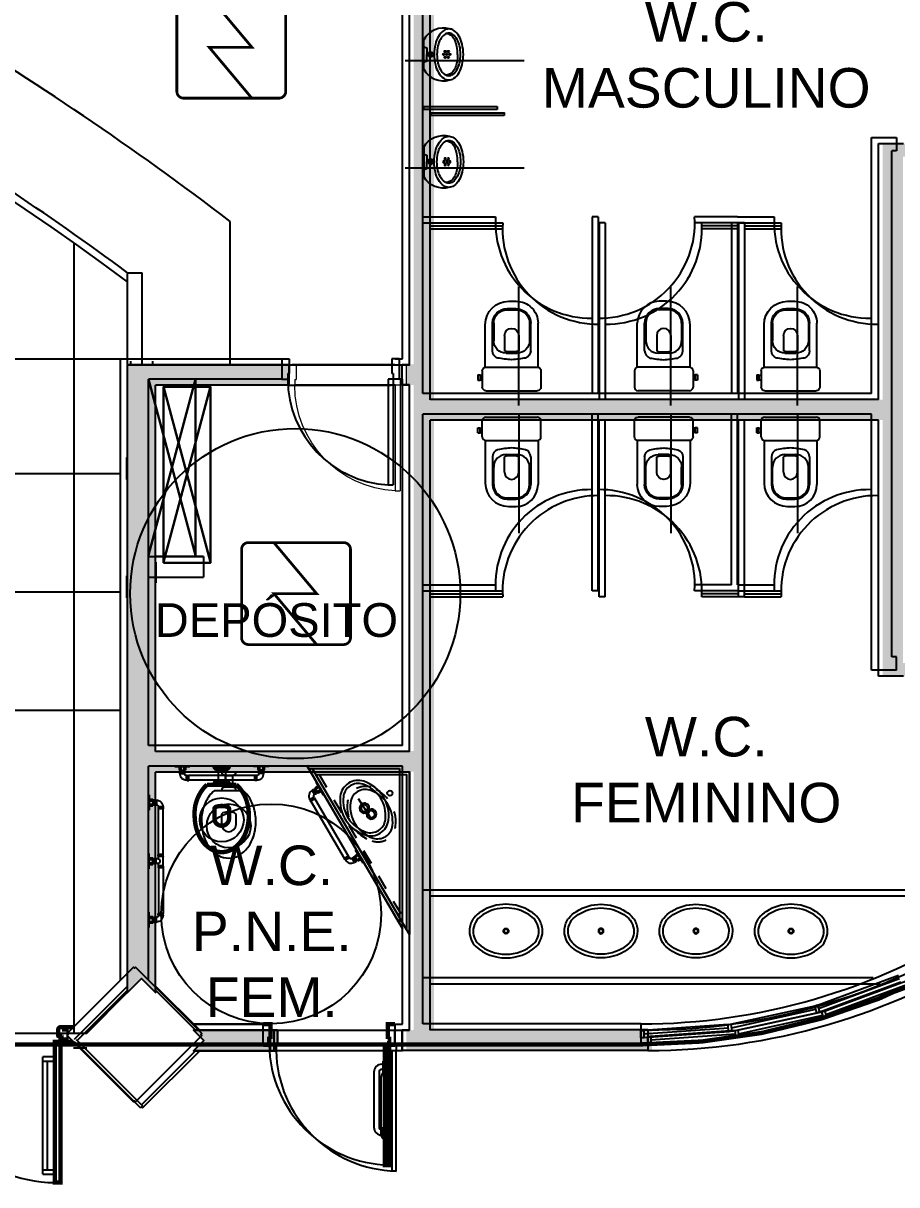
# Model space of a CAD drawing. Header units: metres. Extents: x -331 to 2982, y 362 to 2539.
# Drawn here: x 858.23 to 864.19, y 979.41 to 987.33 of the extents above; entities that cross this region are included whole.
import ezdxf

# ---------------------------------------------------------------- set-up
doc = ezdxf.new("R2010")
doc.units = ezdxf.units.M
doc.linetypes.add('DASHED', pattern=[0.75, 0.5, -0.25])
doc.layers.get('0').update_dxf_attribs({"color": 251})
for name, color, linetype in [('AR-COND', 4, 'Continuous'), ('DET. FUMAÇA', 1, 'Continuous'), ('Div', 251, 'Continuous'), ('Est', 251, 'Continuous'), ('Mob', 251, 'Continuous'), ('Pis', 251, 'Continuous'), ('Renato', 7, 'Continuous')]:
    doc.layers.add(name, color=color, linetype=linetype)
doc.layers.add('BASE', color=8, linetype='Continuous', lineweight=5)
doc.styles.add('ARIAL', font='arial.ttf')

# ---------------------------------------------------------------- blocks, each defined once
blk = doc.blocks.new('VOG13')
at = {"layer": 'Mob'}
for p, q in [((-20, -15), (-20, -4)), ((-17.5, -1.5), (17.5, -1.5)), ((20, -15), (20, -4)), ((-23, -8.75), (-21.5, -8.75)), ((-23, -12.25), (-23, -8.75)), ((-23, -12.25), (-21.5, -12.25)), ((-21.5, -12.25), (-21.5, -8.75)), ((-21.5, -9), (-20, -9)), ((-21.5, -12), (-20, -12)), ((-18, -17.45), (-18, -46.5)), ((-17.5, -17.5), (17.5, -17.5)), ((18, -17.45), (18, -47.5)), ((-13, -28.63), (-13, -35.9)), ((-4.8, -39.2), (-4.8, -28.61)), ((-3.75, -27.1), (3.75, -27.1)), ((4.8, -39.2), (4.8, -28.61)), ((13, -28.63), (13, -35.9)), ((-13, -35.9), (-13, -47.5)), ((-12.25, -47.6), (-12.25, -35.6)), ((12.25, -47.6), (12.25, -35.6)), ((13, -35.9), (13, -47.5)), ((-3.25, -56.6), (3.25, -56.6)), ((-3, -57.5), (3, -57.5)), ((-2, -62.5), (3, -62.5))]:
    blk.add_line(p, q, dxfattribs=at)
for centre, radius, start, end in [((-17.5, -4), 2.5, 90, 180), ((17.5, -4), 2.5, 0, 90), ((-17.5, -15), 2.5, 180, 270), ((17.5, -15), 2.5, 270, 0), ((5.57, -107.06), 84.64, 93.7724, 100.27879), ((-5.57, -107.06), 84.64, 79.72121, 86.2276), ((-7.81, -28.67), 5.19, 109.37837, 179.5279), ((-3.75, -35.6), 8.5, 90, 180), ((-0.88, -40.32), 12.35, 85.90745, 108.49787), ((0.88, -40.32), 12.35, 71.50213, 94.09255), ((3.75, -35.6), 8.5, 0, 90), ((7.81, -28.67), 5.19, 0.4721, 70.62163), ((0, -39.2), 4.8, 180, 0), ((-2, -46.5), 16, 180, 270), ((-3, -47.5), 10, 180, 270), ((3, -47.5), 10, 270, 0), ((3, -47.5), 15, 270, 0), ((-3.25, -47.6), 9, 180, 270), ((3.25, -47.6), 9, 270, 0)]:
    blk.add_arc(centre, radius, start, end, dxfattribs=at)
blk = doc.blocks.new('MIC01')
at = {"layer": 'Mob'}
for p, q in [((-10.02, 0), (10.02, 0)), ((-5.3, 0), (-4.46, -2.23)), ((5.3, 0), (4.46, -2.23)), ((-4.46, -2.23), (0, -2.23)), ((4.46, -2.23), (0, -2.23))]:
    blk.add_line(p, q, dxfattribs=at)
for points in [[(0, -7.14, 0.058109), (-7, -7.96, 0.07175), (-12.32, -10.05, 0.106494), (-16.29, -13.62, 0.158235), (-17.42, -17.09, 0.158235)], [(17.42, -17.09, 0.158235), (16.29, -13.62, 0.106494), (12.32, -10.05, 0.07175), (7, -7.96, 0.058109), (0, -7.14, 0.058109)], [(0, -23.1, -0.04416), (-5.38, -22.61, -0.058504), (-9.44, -21.37, -0.100522), (-12.62, -19.12, -0.041446), (-13.74, -17.18, -0.101301), (-14.11, -15.34, -0.003595), (-14.1, -15.13)], [(0, -23.1, 0.04416), (5.38, -22.61, 0.058504), (9.44, -21.37, 0.100522), (12.62, -19.12, 0.041446), (13.74, -17.18, 0.101301), (14.11, -15.34, 0.003595), (14.1, -15.13)], [(-17.42, -17.09, 0.158235), (-16.29, -20.55, 0.106494), (-12.32, -24.12, 0.07175), (-7, -26.21, 0.058109), (0, -27.03, 0.058109), (7, -26.21, 0.07175), (12.32, -24.12, 0.106494), (16.29, -20.55, 0.158235), (17.42, -17.09, 0.158235)]]:
    blk.add_lwpolyline(points, format="xyb", dxfattribs=at)
blk.add_lwpolyline([(0, -9.04, 0.056411), (-5.85, -9.7, 0.070161), (-10.28, -11.4, 0.106104), (-13.61, -14.3, 0.161988), (-14.53, -17.09, 0.161988), (-13.61, -19.87, 0.106104), (-10.28, -22.77, 0.070161), (-5.85, -24.47, 0.056411), (0, -25.13, 0.056411), (5.85, -24.47, 0.070161), (10.28, -22.77, 0.106104), (13.61, -19.87, 0.161988), (14.53, -17.09, 0.161988), (13.61, -14.3, 0.106104), (10.28, -11.4, 0.070161), (5.85, -9.7, 0.056411)], format="xyb", close=True, dxfattribs=at)
for centre, radius in [((0, -4.71), 1.76), ((0, -4.71), 0.844), ((-2.01, -14.63), 0.51), ((0, -13.57), 0.51), ((0, -15.69), 0.51), ((2.01, -14.63), 0.51), ((-2.01, -16.74), 0.51), ((0, -17.8), 0.51), ((2.01, -16.74), 0.51)]:
    blk.add_circle(centre, radius, dxfattribs=at)
for centre, start, end in [((-2.62, -13.48), 118.79794, 195.90693), ((2.62, -13.48), 344.09307, 61.20206)]:
    blk.add_arc(centre, 15.38, start, end, dxfattribs=at)
blk = doc.blocks.new('Cuba01_pl')
at = {"layer": 'Mob'}
for radius in [0.018, 0.013]:
    blk.add_circle((0, 0), radius, dxfattribs=at)
for centre, radius, start, end in [((-0.0022, -0.1243), 0.3068, 89.5504, 122.73751), ((0.0022, -0.1243), 0.3068, 57.26249, 90.4496), ((-0.0906, -0.0037), 0.1589, 144.52318, 173.17666), ((-0.0706, -0.0303), 0.1909, 120.72503, 141.48411), ((-0.0706, -0.0303), 0.1659, 120.57547, 141.25329), ((-0.0022, -0.1243), 0.2818, 89.5504, 122.82801), ((0.0022, -0.1243), 0.2818, 57.17199, 90.4496), ((0.0706, -0.0303), 0.1659, 38.74671, 59.42453), ((0.0706, -0.0303), 0.1909, 38.51589, 59.27497), ((0.0906, -0.0037), 0.1589, 6.82334, 35.47682), ((-0.0974, 0.0005), 0.1517, 174.45244, 224.38195), ((-0.0974, 0.0005), 0.1267, 174.57802, 224.00207), ((-0.0906, -0.0037), 0.1339, 144.80474, 173.05731), ((0.0974, 0.0005), 0.1267, 315.99793, 5.42198), ((0.0906, -0.0037), 0.1339, 6.94269, 35.19526), ((0.0974, 0.0005), 0.1517, 315.61805, 5.54756), ((-0.0024, 0.1229), 0.3059, 228.32438, 270.48382), ((-0.0024, 0.1229), 0.2809, 228.50405, 270.48382), ((0.0024, 0.1229), 0.3059, 269.51618, 311.67562), ((0.0024, 0.1229), 0.2809, 269.51618, 311.49595)]:
    blk.add_arc(centre, radius, start, end, dxfattribs=at)
blk = doc.blocks.new('W_BARRA_VASO_3ART2')
at = {"layer": 'Mob', "color": 0}
for p, q in [((0, 0), (0, -0.006)), ((0.103, 0), (0.103, -0.006)), ((0.4, 0), (0.4, -0.006)), ((0.503, 0), (0.503, -0.006)), ((0.8, 0), (0.8, -0.006)), ((0.903, 0), (0.903, -0.006)), ((0, -0.006), (0.103, -0.006)), ((0.0296, -0.006), (0.0296, -0.03)), ((0.0296, -0.03), (0.0734, -0.03)), ((0.0349, -0.052), (0.0349, -0.04)), ((0.0349, -0.04), (0.068, -0.04)), ((0.068, -0.052), (0.0349, -0.052)), ((0.0349, -0.052), (0.0356, -0.0546)), ((0.0356, -0.03), (0.0356, -0.04)), ((0.0356, -0.0546), (0.0674, -0.0546)), ((0.0406, -0.006), (0.0406, -0.03)), ((0.0624, -0.006), (0.0624, -0.03)), ((0.0673, -0.03), (0.0673, -0.04)), ((0.068, -0.052), (0.0674, -0.0546)), ((0.068, -0.052), (0.068, -0.04)), ((0.0734, -0.006), (0.0734, -0.03)), ((0.0835, -0.0675), (0.0809, -0.0681)), ((0.0809, -0.0999), (0.0809, -0.0681)), ((0.0835, -0.0675), (0.0835, -0.1006)), ((0.0835, -0.0675), (0.0955, -0.0675)), ((0.0955, -0.1006), (0.0955, -0.0675)), ((0.405, -0.0681), (0.0955, -0.0681)), ((0.503, -0.006), (0.4, -0.006)), ((0.405, -0.1006), (0.405, -0.0674)), ((0.417, -0.0674), (0.405, -0.0674)), ((0.417, -0.0674), (0.417, -0.1006)), ((0.417, -0.0674), (0.4195, -0.0681)), ((0.4195, -0.0999), (0.4195, -0.0681)), ((0.4356, -0.0681), (0.4195, -0.0681)), ((0.4296, -0.006), (0.4296, -0.03)), ((0.4734, -0.03), (0.4296, -0.03)), ((0.4349, -0.051), (0.4349, -0.039)), ((0.4681, -0.039), (0.4349, -0.039)), ((0.4349, -0.051), (0.4356, -0.0535)), ((0.4349, -0.051), (0.4681, -0.051)), ((0.4356, -0.03), (0.4356, -0.039)), ((0.4674, -0.0535), (0.4356, -0.0535)), ((0.4356, -0.0681), (0.4356, -0.0535)), ((0.4406, -0.006), (0.4406, -0.03)), ((0.4624, -0.006), (0.4624, -0.03)), ((0.4674, -0.03), (0.4674, -0.039)), ((0.4681, -0.051), (0.4674, -0.0535)), ((0.4674, -0.0681), (0.4674, -0.0535)), ((0.4835, -0.0681), (0.4674, -0.0681)), ((0.4681, -0.051), (0.4681, -0.039)), ((0.4734, -0.006), (0.4734, -0.03)), ((0.486, -0.0674), (0.4835, -0.0681)), ((0.4835, -0.0999), (0.4835, -0.0681)), ((0.486, -0.0674), (0.486, -0.1006)), ((0.486, -0.0674), (0.498, -0.0674)), ((0.498, -0.1006), (0.498, -0.0674)), ((0.498, -0.0681), (0.8075, -0.0681)), ((0.903, -0.006), (0.8, -0.006)), ((0.8075, -0.1006), (0.8075, -0.0675)), ((0.8195, -0.0675), (0.8075, -0.0675)), ((0.8195, -0.0675), (0.8195, -0.1006)), ((0.8195, -0.0675), (0.8221, -0.0681)), ((0.8221, -0.0999), (0.8221, -0.0681)), ((0.8296, -0.006), (0.8296, -0.03)), ((0.8734, -0.03), (0.8296, -0.03)), ((0.8681, -0.04), (0.835, -0.04)), ((0.835, -0.052), (0.835, -0.04)), ((0.835, -0.052), (0.8681, -0.052)), ((0.835, -0.052), (0.8356, -0.0546)), ((0.8356, -0.03), (0.8356, -0.04)), ((0.8674, -0.0546), (0.8356, -0.0546)), ((0.8406, -0.006), (0.8406, -0.03)), ((0.8624, -0.006), (0.8624, -0.03)), ((0.8674, -0.03), (0.8674, -0.04)), ((0.8681, -0.052), (0.8674, -0.0546)), ((0.8681, -0.052), (0.8681, -0.04)), ((0.8734, -0.006), (0.8734, -0.03)), ((0.0835, -0.1006), (0.0809, -0.0999)), ((0.0835, -0.1006), (0.0955, -0.1006)), ((0.405, -0.0999), (0.0955, -0.0999)), ((0.417, -0.1006), (0.405, -0.1006)), ((0.4171, -0.1005), (0.4195, -0.0999)), ((0.4835, -0.0999), (0.4195, -0.0999)), ((0.486, -0.1006), (0.4835, -0.0999)), ((0.486, -0.1006), (0.498, -0.1006)), ((0.498, -0.0999), (0.8075, -0.0999)), ((0.8195, -0.1006), (0.8075, -0.1006)), ((0.8195, -0.1006), (0.8221, -0.0999))]:
    blk.add_line(p, q, dxfattribs=at)
for centre, radius, start, end in [((0.0809, -0.0546), 0.0453, 179.99797, 270.00203), ((0.0809, -0.0546), 0.0136, 179.52632, 270), ((0.4515, -0.0615), 0.0172, 202.61986, 337.38014), ((0.8221, -0.0546), 0.0136, 270, 0.47368), ((0.8221, -0.0546), 0.0453, 269.99797, 0.00203)]:
    blk.add_arc(centre, radius, start, end, dxfattribs=at)
blk = doc.blocks.new('DEF')
at = {"layer": 'Mob', "color": 0}
for p, q in [((0, 0.6406), (0.006, 0.6406)), ((0.006, 0.6406), (0.006, 0.5376)), ((0.006, 0.611), (0.03, 0.611)), ((0.006, 0.6001), (0.03, 0.6001)), ((0.006, 0.5782), (0.03, 0.5782)), ((0.006, 0.5672), (0.03, 0.5672)), ((0.03, 0.611), (0.03, 0.5672)), ((0.03, 0.605), (0.04, 0.605)), ((0.03, 0.5732), (0.04, 0.5732)), ((0.04, 0.6057), (0.04, 0.5726)), ((0.052, 0.6057), (0.04, 0.6057)), ((0.052, 0.5726), (0.04, 0.5726)), ((0.052, 0.5726), (0.052, 0.6057)), ((0.052, 0.6057), (0.0546, 0.605)), ((0.052, 0.5726), (0.0546, 0.5733)), ((0.0546, 0.605), (0.0546, 0.5733)), ((0.0675, 0.5571), (0.0681, 0.5597)), ((0.0675, 0.5571), (0.1006, 0.5571)), ((0.0675, 0.5571), (0.0675, 0.5451)), ((0.0999, 0.5597), (0.0681, 0.5597)), ((0.1006, 0.5571), (0.0999, 0.5597)), ((0.1006, 0.5571), (0.1006, 0.5451)), ((0, 0.5376), (0.006, 0.5376)), ((0.1006, 0.5451), (0.0675, 0.5451)), ((0.0681, 0.0955), (0.0681, 0.5451)), ((0.0999, 0.0955), (0.0999, 0.5451)), ((0, 0.103), (0.006, 0.103)), ((0.006, 0), (0.006, 0.103)), ((0.1006, 0.0955), (0.0675, 0.0955)), ((0.0675, 0.0835), (0.0675, 0.0955)), ((0.0675, 0.0835), (0.1006, 0.0835)), ((0.0675, 0.0835), (0.0681, 0.0809)), ((0.0999, 0.0809), (0.0681, 0.0809)), ((0.1006, 0.0835), (0.0999, 0.0809)), ((0.1006, 0.0835), (0.1006, 0.0955)), ((0, 0), (0.006, 0)), ((0.006, 0.0734), (0.03, 0.0734)), ((0.006, 0.0624), (0.03, 0.0624)), ((0.006, 0.0406), (0.03, 0.0406)), ((0.006, 0.0296), (0.03, 0.0296)), ((0.03, 0.0296), (0.03, 0.0734)), ((0.03, 0.0673), (0.04, 0.0673)), ((0.03, 0.0356), (0.04, 0.0356)), ((0.052, 0.068), (0.04, 0.068)), ((0.04, 0.0349), (0.04, 0.068)), ((0.052, 0.0349), (0.04, 0.0349)), ((0.052, 0.068), (0.052, 0.0349)), ((0.052, 0.068), (0.0546, 0.0674)), ((0.052, 0.0349), (0.0546, 0.0356)), ((0.0546, 0.0356), (0.0546, 0.0674))]:
    blk.add_line(p, q, dxfattribs=at)
for centre, radius, start, end in [((0.0546, 0.5597), 0.0136, 0, 90.47368), ((0.0546, 0.5597), 0.0453, 359.99797, 90.00203), ((0.0546, 0.0809), 0.0136, 269.52632, 0), ((0.0546, 0.0809), 0.0453, 269.99797, 0.00203)]:
    blk.add_arc(centre, radius, start, end, dxfattribs=at)
blk = doc.blocks.new('XR_BL2_AND_MON-REV15$0$P_M')
at = {"layer": 'Est'}
blk.add_lwpolyline([(0.4596, -0.4313), (0.4525, -0.4243), (0.4596, -0.4172), (0.0071, 0.0354), (0, 0.0283), (-0.0071, 0.0354), (-0.4596, -0.4172), (-0.4525, -0.4243), (-0.4596, -0.4313), (-0.0071, -0.8839), (0, -0.8768), (0.0071, -0.8839)], close=True, dxfattribs=at)
blk = doc.blocks.new('XR_BL2_AND_MON-REV15$0$P8014PL')
at = {"layer": 'BASE'}
for p, q in [((-0.075, 0.14), (-0.075, 0.8591)), ((-0.075, 0.8591), (-0.04, 0.8591)), ((-0.04, 0.14), (-0.04, 0.8591)), ((-0.8, 0), (-0.8, 0.14)), ((-0.8, 0.14), (-0.76, 0.14)), ((-0.76, 0.1), (-0.76, 0.14)), ((-0.76, 0.1), (-0.75, 0.1)), ((-0.75, 0), (-0.75, 0.1)), ((-0.04, 0.14), (-0.075, 0.14)), ((-0.05, 0), (-0.05, 0.1)), ((-0.04, 0.1), (-0.05, 0.1)), ((-0.04, 0.1), (-0.04, 0.14)), ((0, 0.14), (-0.04, 0.14)), ((0, 0), (0, 0.14)), ((-0.8, 0), (-0.75, 0)), ((0, 0), (-0.05, 0))]:
    blk.add_line(p, q, dxfattribs=at)
blk.add_arc((-0.04, 0.14), 0.72, 92.78631, 180, dxfattribs=at)
blk = doc.blocks.new('BAC-PL2')
at = {"layer": 'Mob'}
for p, q in [((0, 0), (0.005, 0)), ((0.025, 0.025), (0.105, 0.025)), ((0.025, -0.025), (0.105, -0.025))]:
    blk.add_line(p, q, dxfattribs=at)
for points in [[(0.13, 0.0998), (0.13, -0.0998, 0.056984), (0.1632, -0.1308, 0.085116), (0.2494, -0.1743, 0.090221), (0.34, -0.185, 0.074494), (0.4387, -0.1702, 0.085116), (0.5168, -0.1308, 0.106255), (0.5723, -0.0677, 0.128271), (0.59, 0, 0.128271), (0.5723, 0.0677, 0.106255), (0.5168, 0.1308, 0.085116), (0.4387, 0.1702, 0.074494), (0.34, 0.185, 0.074494), (0.2413, 0.1702, 0.085116), (0.1632, 0.1308, 0.056984)], [(0.2955, 0.05, 0.326276), (0.2812, 0.0396, 0.155871), (0.2812, -0.0396, 0.326276), (0.2955, -0.05), (0.36, -0.05, 1), (0.36, 0.05)]]:
    blk.add_lwpolyline(points, format="xyb", close=True, dxfattribs=at)
for points in [[(0, -0.05, 0.414214), (0.025, -0.025), (0.025, 0.025, 0.414483), (0, 0.05)], [(0.13, 0.05, 0.414483), (0.105, 0.025), (0.105, -0.025, 0.414214), (0.13, -0.05)]]:
    blk.add_lwpolyline(points, format="xyb", dxfattribs=at)
blk.add_circle((0.37, 0), 0.15, dxfattribs=at)
blk = doc.blocks.new('Detector de fumaça')
at = {"layer": 'DET. FUMAÇA', "linetype": 'Continuous', "lineweight": 15, "const_width": 0.0187}
blk.add_lwpolyline([(774.5995, 539.8158), (775.2491, 539.8158, -0.414214), (775.2958, 539.769), (775.2958, 539.1669, -0.414214), (775.2491, 539.1202), (774.5995, 539.1202, -0.414214), (774.5527, 539.1669), (774.5527, 539.769, -0.414214)], format="xyb", close=True, dxfattribs=at)
blk.add_lwpolyline([(774.773, 539.8158), (775.0645, 539.468), (774.773, 539.468), (775.0645, 539.1202)], dxfattribs=at)

msp = doc.modelspace()

# ---------------------------------------------------------------- hatches: boundary and pattern name
at = {"layer": 'Renato'}
for points in [[(864.096, 984.7637), (864.096, 986.5106), (864.266, 986.5106), (864.266, 986.4206), (864.236, 986.4206), (864.236, 982.9668), (864.266, 982.9668), (864.266, 982.8768), (864.096, 982.8768), (864.096, 984.6237), (861.0364, 984.6237), (861.0364, 980.4637), (862.524, 980.4637), (862.524, 980.3237), (860.8464, 980.3237), (860.8464, 980.4637), (860.8964, 980.4637), (860.8964, 982.2254), (859.136, 982.2254), (859.136, 980.723), (859.041, 980.818), (858.946, 980.723), (858.946, 985.0037), (860.0464, 985.0037), (860.0464, 984.8637), (859.136, 984.8637), (859.136, 982.3654), (860.8964, 982.3654), (860.8964, 984.8637), (860.8464, 984.8637), (860.8464, 985.0037), (860.8964, 985.0037), (860.8964, 988.9237), (859.3953, 988.9237), (859.4653, 988.9937), (859.3953, 989.0637), (862.524, 989.0637), (862.524, 988.9237), (861.0364, 988.9237), (861.0364, 984.7637)], [(859.3953, 980.4612), (859.4653, 980.3912), (859.3953, 980.3212), (859.9191, 980.3212), (859.9191, 980.4612)], [(859.9464, 980.4612), (859.9464, 980.3212), (859.3953, 980.3212), (859.4653, 980.3912), (859.3953, 980.4612)]]:
    msp.add_hatch(color=256, dxfattribs=at).paths.add_polyline_path(points)

# ---------------------------------------------------------------- linework, layer by layer
at = {"lineweight": 0}
msp.add_lwpolyline([(830.51, 980.3648), (862.4472, 980.3648, 1.000162), (862.4486, 989.1047), (862.118, 989.1022), (862.118, 991.1173), (862.193, 991.1173), (862.193, 991.3073), (830.793, 991.3073), (830.793, 991.1173), (830.868, 991.1173), (830.868, 989.1048, 1.0398), (830.5074, 980.3647, 0.005135)], format="xyb", close=True, dxfattribs=at)
at = {"layer": 'AR-COND', "color": 150}
msp.add_circle((860.0895, 983.4404), 1.1257, dxfattribs=at)
at = {"layer": 'Div', "lineweight": 0}
for p, q in [((860.966, 986.0097), (861.4565, 986.0097)), ((862.1156, 986.0097), (862.1156, 984.8097)), ((862.1556, 986.0097), (862.1156, 986.0097)), ((862.1556, 986.0097), (862.1556, 984.8097)), ((863.0656, 986.0097), (862.8144, 986.0097)), ((863.1056, 986.0097), (863.0656, 986.0097)), ((863.1056, 986.0097), (863.3569, 986.0097)), ((860.966, 985.9697), (861.4553, 985.9697)), ((863.0656, 985.9697), (862.8156, 985.9697)), ((863.0656, 985.9697), (863.0656, 984.8097)), ((863.1056, 985.9697), (863.1056, 984.8097)), ((863.1056, 985.9697), (863.3556, 985.9697)), ((862.1156, 983.4597), (862.1156, 984.6597)), ((862.1556, 983.4597), (862.1556, 984.6597)), ((863.0656, 983.4997), (863.0656, 984.6597)), ((863.1056, 983.4997), (863.1056, 984.6597)), ((860.966, 983.4997), (861.4553, 983.4997)), ((863.0656, 983.4997), (862.8156, 983.4997)), ((863.1056, 983.4997), (863.3556, 983.4997)), ((860.966, 983.4597), (861.4565, 983.4597)), ((862.1556, 983.4597), (862.1156, 983.4597)), ((863.0656, 983.4597), (862.8144, 983.4597)), ((863.1056, 983.4597), (863.0656, 983.4597)), ((863.1056, 983.4597), (863.3569, 983.4597))]:
    msp.add_line(p, q, dxfattribs=at)
at = {"layer": 'Pis'}
for p, q in [((860.821, 985.0448), (860.821, 988.9647)), ((860.821, 985.0423), (860.821, 988.9623)), ((860.821, 985.0423), (860.821, 988.9622)), ((860.821, 985.0423), (860.821, 988.9622)), ((860.961, 984.8047), (860.961, 988.9647)), ((860.966, 986.7422), (860.966, 986.7622)), ((860.966, 986.7622), (861.466, 986.7622)), ((861.466, 986.7422), (860.966, 986.7422)), ((861.466, 986.7622), (861.466, 986.7422)), ((864.0206, 986.5516), (864.1906, 986.5516)), ((864.0206, 984.8047), (864.0206, 986.5516)), ((864.1906, 986.5516), (864.1906, 986.4616)), ((864.1606, 983.0079), (864.1606, 986.4616)), ((864.1906, 986.4616), (864.1606, 986.4616)), ((860.966, 986.0097), (861.4565, 986.0097)), ((862.1156, 986.0097), (862.1156, 984.8097)), ((862.1556, 986.0097), (862.1156, 986.0097)), ((862.1556, 986.0097), (862.1556, 984.8097)), ((863.0656, 986.0097), (862.8144, 986.0097)), ((863.1056, 986.0097), (863.0656, 986.0097)), ((863.1056, 986.0097), (863.3569, 986.0097)), ((860.966, 985.9697), (861.4553, 985.9697)), ((863.0656, 985.9697), (862.8156, 985.9697)), ((863.0656, 985.9697), (863.0656, 984.8097)), ((863.1056, 985.9697), (863.1056, 984.8097)), ((863.1056, 985.9697), (863.3556, 985.9697)), ((860.821, 985.0694), (860.821, 985.2194)), ((860.821, 985.0669), (860.821, 985.2169)), ((857.9709, 985.0423), (858.898, 985.0423)), ((858.898, 985.0423), (859.968, 985.0423)), ((858.898, 980.8039), (858.898, 985.0423)), ((858.898, 985.0423), (859.9983, 985.0423)), ((858.898, 980.8039), (858.898, 985.0423)), ((858.898, 980.8039), (858.898, 985.0423)), ((859.9983, 985.0423), (859.9983, 984.9023)), ((859.9983, 985.0423), (859.9983, 984.9023)), ((859.9983, 985.0423), (860.0483, 985.0423)), ((860.0483, 985.0423), (860.0483, 984.9423)), ((860.7483, 985.0423), (860.7483, 984.9423)), ((860.7983, 985.0423), (860.7483, 985.0423)), ((860.771, 985.0423), (860.821, 985.0423)), ((860.771, 985.0423), (860.821, 985.0423)), ((860.7983, 985.0423), (860.7983, 984.9023)), ((859.968, 984.9023), (859.088, 984.9023)), ((859.088, 982.404), (859.088, 984.9023)), ((859.088, 983.7023), (859.408, 984.9023)), ((859.088, 984.9023), (859.4106, 983.6923)), ((859.9983, 984.9023), (859.088, 984.9023)), ((859.088, 982.404), (859.088, 984.9023)), ((859.4106, 983.6923), (859.088, 984.9023)), ((859.408, 984.9023), (859.088, 983.7023)), ((859.408, 984.8998), (859.408, 983.6923)), ((859.408, 983.6923), (859.408, 984.8998)), ((859.9983, 984.9023), (860.0383, 984.9023)), ((860.0383, 984.9423), (860.0383, 984.9023)), ((860.0383, 984.9423), (860.0483, 984.9423)), ((860.7233, 984.9023), (860.7233, 984.1831)), ((860.7583, 984.9023), (860.7233, 984.9023)), ((860.7583, 984.9423), (860.7483, 984.9423)), ((860.7583, 984.9423), (860.7583, 984.9023)), ((860.7583, 984.9023), (860.7583, 984.1831)), ((860.7983, 984.9023), (860.7583, 984.9023)), ((860.821, 984.9023), (860.771, 984.9023)), ((860.821, 984.9023), (860.771, 984.9023)), ((860.821, 982.404), (860.821, 984.9023)), ((860.821, 982.404), (860.821, 984.9023)), ((860.821, 982.4065), (860.821, 984.9023)), ((864.0206, 984.8047), (860.961, 984.8047)), ((864.0206, 984.6647), (860.961, 984.6647)), ((860.961, 980.5048), (860.961, 984.6647)), ((862.1156, 983.4597), (862.1156, 984.6597)), ((862.1556, 983.4597), (862.1556, 984.6597)), ((863.0656, 983.4997), (863.0656, 984.6597)), ((863.1056, 983.4997), (863.1056, 984.6597)), ((864.0206, 982.9179), (864.0206, 984.6647)), ((857.3467, 984.2595), (858.893, 984.2595)), ((857.3467, 984.2595), (858.893, 984.2595)), ((860.7233, 984.1831), (860.7583, 984.1831)), ((859.088, 983.6923), (859.463, 983.6923)), ((859.463, 983.6923), (859.143, 983.6923)), ((859.143, 983.6923), (859.463, 983.6923)), ((859.463, 983.6923), (859.463, 983.5523)), ((859.088, 983.5523), (859.463, 983.5523)), ((860.966, 983.4997), (861.4553, 983.4997)), ((863.0656, 983.4997), (862.8156, 983.4997)), ((863.1056, 983.4997), (863.3556, 983.4997)), ((856.7567, 983.4521), (858.893, 983.4521)), ((856.7567, 983.4521), (858.893, 983.4521)), ((860.966, 983.4597), (861.4565, 983.4597)), ((862.1556, 983.4597), (862.1156, 983.4597)), ((863.0656, 983.4597), (862.8144, 983.4597)), ((863.1056, 983.4597), (863.0656, 983.4597)), ((863.1056, 983.4597), (863.3569, 983.4597)), ((864.1906, 983.0079), (864.1606, 983.0079)), ((864.1906, 982.9179), (864.1906, 983.0079)), ((864.1906, 982.9179), (864.0206, 982.9179)), ((856.1666, 982.6447), (858.898, 982.6447)), ((856.1666, 982.6447), (858.898, 982.6447)), ((860.821, 982.404), (859.088, 982.404)), ((860.821, 982.404), (859.088, 982.404)), ((859.088, 980.8039), (859.088, 982.264)), ((860.821, 982.264), (859.088, 982.264)), ((859.088, 980.8039), (859.088, 982.264)), ((860.821, 982.264), (859.088, 982.264)), ((859.563, 982.2415), (859.563, 982.1615)), ((859.563, 982.2415), (859.563, 982.1615)), ((859.588, 982.2665), (859.588, 982.2615)), ((859.588, 982.2665), (859.588, 982.2615)), ((859.6129, 982.2415), (859.6129, 982.1615)), ((859.6129, 982.2415), (859.6129, 982.1615)), ((860.1695, 982.2665), (860.821, 981.1565)), ((860.821, 981.1565), (860.1695, 982.2665)), ((860.1813, 982.2465), (860.801, 982.2465)), ((860.801, 981.1906), (860.1813, 982.2465)), ((860.2044, 982.2465), (860.801, 981.2301)), ((860.801, 982.2465), (860.801, 981.1906)), ((860.821, 980.5023), (860.821, 982.264)), ((860.821, 980.5023), (860.821, 982.264)), ((860.5188, 982.0432), (860.6037, 981.9105)), ((864.9606, 981.4179), (860.961, 981.4179)), ((864.0325, 980.8179), (860.961, 980.8179)), ((863.6513, 980.6332), (864.204, 980.8378)), ((863.66, 980.6098), (864.2127, 980.8143)), ((863.6687, 980.5863), (864.2214, 980.7909)), ((863.0596, 980.5035), (863.6354, 980.6288)), ((863.634, 980.6284), (863.6532, 980.6338)), ((863.6475, 980.5803), (863.634, 980.6284)), ((863.6532, 980.6338), (863.6667, 980.5857)), ((863.0649, 980.479), (863.6407, 980.6044)), ((863.0702, 980.4546), (863.646, 980.5799)), ((863.6667, 980.5857), (863.6475, 980.5803)), ((858.533, 980.4823), (858.533, 980.3823)), ((858.533, 980.4823), (858.5763, 980.4823)), ((859.871, 980.5023), (859.3896, 980.5023)), ((859.8983, 980.5023), (859.3896, 980.5023)), ((859.3896, 980.5023), (859.871, 980.5023)), ((859.871, 980.3623), (859.871, 980.5023)), ((859.871, 980.3623), (859.871, 980.5023)), ((859.921, 980.5023), (859.921, 980.4023)), ((860.721, 980.5023), (860.721, 980.4023)), ((860.771, 980.3623), (860.771, 980.5023)), ((860.771, 980.5023), (860.821, 980.5023)), ((860.771, 980.3623), (860.771, 980.5023)), ((860.771, 980.5023), (860.821, 980.5023)), ((860.771, 980.3623), (860.771, 980.5023)), ((860.771, 980.3648), (860.771, 980.5023)), ((862.4472, 980.5048), (860.961, 980.5048)), ((862.4472, 980.5048), (862.4472, 980.3623)), ((862.4472, 980.4597), (862.4672, 980.4597)), ((862.4472, 980.4097), (862.4472, 980.4597)), ((862.4472, 980.4597), (862.4672, 980.4597)), ((862.4472, 980.4097), (862.4472, 980.4597)), ((863.0433, 980.5012), (862.4654, 980.4604)), ((863.0451, 980.4763), (862.4672, 980.4354)), ((862.4672, 980.4597), (862.4672, 980.4097)), ((862.4672, 980.4597), (862.4672, 980.4097)), ((863.0416, 980.5011), (863.0615, 980.5038)), ((863.0485, 980.4515), (863.0416, 980.5011)), ((863.0683, 980.4543), (863.0485, 980.4515)), ((863.0615, 980.5038), (863.0683, 980.4543)), ((858.533, 980.3823), (858.5763, 980.3823)), ((862.4672, 980.4097), (862.4472, 980.4097)), ((862.4672, 980.4097), (862.4472, 980.4097)), ((863.0468, 980.4514), (862.4689, 980.4105)), ((859.3896, 980.3623), (859.871, 980.3623)), ((859.3896, 980.3623), (859.8983, 980.3623)), ((859.871, 980.3623), (859.3896, 980.3623)), ((862.4472, 980.3623), (860.771, 980.3623)), ((858.3687, 979.479), (858.3687, 980.279)), ((858.4487, 980.279), (858.3687, 980.279)), ((858.4487, 980.249), (858.3687, 980.249)), ((858.3987, 979.509), (858.3987, 980.249)), ((860.681, 980.2298), (860.696, 980.2298)), ((860.626, 980.1748), (860.626, 979.7998)), ((860.661, 980.1748), (860.661, 979.7998)), ((860.681, 980.1948), (860.696, 980.1948)), ((860.681, 979.7798), (860.696, 979.7798)), ((860.681, 979.7448), (860.696, 979.7448)), ((858.3687, 979.509), (858.4487, 979.509)), ((858.3687, 979.479), (858.4487, 979.479))]:
    msp.add_line(p, q, dxfattribs=at)
at = {"layer": 'Pis', "const_width": 0.03}
for points in [[(830.51, 980.3648), (862.4472, 980.3648, 1.000162), (862.4486, 989.1047), (862.118, 989.1022), (862.118, 991.1173), (862.193, 991.1173), (862.193, 991.3073), (830.793, 991.3073), (830.793, 991.1173), (830.868, 991.1173), (830.868, 989.1048, 1.0398), (830.5074, 980.3647, 0.005135)], [(859.6878, 982.1365), (859.4881, 982.1365, 0.056984), (859.4571, 982.1033, 0.085116), (859.4136, 982.017, 0.090221), (859.403, 981.9265, 0.074494), (859.4177, 981.8278, 0.085116), (859.4571, 981.7497, 0.106255), (859.5202, 981.6942, 0.128271), (859.588, 981.6765, 0.128271), (859.6557, 981.6942, 0.106255), (859.7188, 981.7497, 0.085116), (859.7582, 981.8278, 0.074494), (859.773, 981.9265, 0.074494), (859.7582, 982.0252, 0.085116), (859.7188, 982.1033, 0.056984)], [(859.6878, 982.1365), (859.4881, 982.1365, 0.056984), (859.4571, 982.1033, 0.085116), (859.4136, 982.017, 0.090221), (859.403, 981.9265, 0.074494), (859.4177, 981.8278, 0.085116), (859.4571, 981.7497, 0.106255), (859.5202, 981.6942, 0.128271), (859.588, 981.6765, 0.128271), (859.6557, 981.6942, 0.106255), (859.7188, 981.7497, 0.085116), (859.7582, 981.8278, 0.074494), (859.773, 981.9265, 0.074494), (859.7582, 982.0252, 0.085116), (859.7188, 982.1033, 0.056984)], [(859.638, 981.971, 0.326276), (859.6275, 981.9853, 0.155871), (859.5484, 981.9853, 0.326276), (859.538, 981.971), (859.538, 981.9065, 1), (859.638, 981.9065)], [(859.638, 981.971, 0.326276), (859.6275, 981.9853, 0.155871), (859.5484, 981.9853, 0.326276), (859.538, 981.971), (859.538, 981.9065, 1), (859.638, 981.9065)]]:
    msp.add_lwpolyline(points, format="xyb", close=True, dxfattribs=at)
for points in [[(859.538, 982.2665, 0.414214), (859.563, 982.2415), (859.613, 982.2415, 0.414483), (859.6379, 982.2665)], [(859.538, 982.2665, 0.414214), (859.563, 982.2415), (859.613, 982.2415, 0.414483), (859.6379, 982.2665)], [(859.6379, 982.1365, 0.414483), (859.613, 982.1615), (859.563, 982.1615, 0.414214), (859.538, 982.1365)], [(859.6379, 982.1365, 0.414483), (859.613, 982.1615), (859.563, 982.1615, 0.414214), (859.538, 982.1365)], [(858.533, 980.4823), (858.5287, 980.4823), (858.5287, 980.4673), (858.5127, 980.4673), (858.5127, 980.4773, 0.422579), (858.5079, 980.4823), (858.4894, 980.4822, 0.414214), (858.4729, 980.4657), (858.4729, 980.4252, 0.414214), (858.4749, 980.4232), (858.4824, 980.4232), (858.4809, 980.4255), (858.4869, 980.4255), (858.4854, 980.4232), (858.4929, 980.4233), (858.4929, 980.4116), (858.4942, 980.4116), (858.4942, 980.4111), (858.4912, 980.411), (858.4913, 980.3992), (858.4907, 980.3986), (858.4906, 980.4127), (858.488, 980.4127), (858.4883, 980.3827), (858.4868, 980.3826), (858.4868, 980.3801, 3.099483), (858.4937, 980.3815, -0.294496), (858.4925, 980.3833), (858.4924, 980.396), (858.4924, 980.396), (858.4944, 980.3961), (858.4944, 980.3956), (858.4929, 980.3956), (858.4929, 980.3842, 0.424816), (858.4949, 980.3823), (858.5077, 980.3823, 0.414214), (858.5127, 980.3873), (858.5127, 980.3973), (858.5287, 980.3973), (858.5287, 980.3823), (858.533, 980.3823)]]:
    msp.add_lwpolyline(points, format="xyb", dxfattribs=at)
for points in [[(858.533, 980.4823), (858.5763, 980.4823)], [(859.921, 980.4023), (859.921, 980.5023), (859.871, 980.5023)], [(860.721, 980.4023), (860.721, 980.5023), (860.771, 980.5023)], [(858.533, 980.3823), (858.5763, 980.3823)], [(859.871, 980.3623), (859.911, 980.3623)], [(859.921, 980.4023), (859.911, 980.4023), (859.911, 980.3623)], [(860.721, 980.4023), (860.731, 980.4023), (860.731, 980.3623)], [(860.771, 980.3623), (860.731, 980.3623)]]:
    msp.add_lwpolyline(points, dxfattribs=at)
for points in [[(858.4487, 980.3823), (858.4887, 980.3823), (858.4887, 979.4223), (858.4487, 979.4223)], [(860.731, 980.3623), (860.701, 980.3623), (860.701, 979.5423), (860.731, 979.5423)], [(860.696, 980.2373), (860.701, 980.2373), (860.701, 980.1873), (860.696, 980.1873)], [(860.696, 979.7373), (860.701, 979.7373), (860.701, 979.7873), (860.696, 979.7873)]]:
    msp.add_lwpolyline(points, close=True, dxfattribs=at)
at = {"layer": 'Pis'}
for centre, radius in [((859.588, 981.8965), 0.15), ((859.588, 981.8965), 0.15), ((860.735, 982.0788), 0.0175), ((859.9252, 981.2548), 0.75)]:
    msp.add_circle(centre, radius, dxfattribs=at)
for centre, radius, start, end in [((862.1053, 985.9697), 0.65, 176.47188, 270.88151), ((862.1656, 985.9697), 0.65, 269.11849, 3.52812), ((864.0056, 985.9697), 0.65, 176.47188, 270.88151), ((860.7583, 984.9023), 0.72, 180, 267.21369), ((862.1053, 983.4997), 0.65, 89.11849, 183.52812), ((862.1656, 983.4997), 0.65, 356.47188, 90.88151), ((864.0056, 983.4997), 0.65, 89.11849, 183.52812), ((860.5188, 982.0432), 0.1228, 72.02985, 173.17281), ((860.5188, 982.0432), 0.1017, 72.03003, 173.19797), ((860.4809, 981.9255), 0.2254, 353.0682, 72.095), ((860.4809, 981.9255), 0.2465, 353.0662, 72.09502), ((860.6416, 982.0282), 0.2465, 173.10758, 252.09496), ((860.6416, 982.0282), 0.2253, 173.11332, 252.10062), ((860.5613, 981.9768), 0.0336, 122.6013, 2.60168), ((860.5613, 981.9768), 0.0227, 32.6013, 212.6013), ((860.5613, 981.9768), 0.0227, 212.6013, 32.6013), ((860.5613, 981.9768), 0.0336, 2.60168, 122.6013), ((860.6037, 981.9105), 0.1229, 252.05326, 353.06611), ((860.6037, 981.9105), 0.1017, 252.05091, 353.06405), ((862.4471, 984.7354), 4.2306, 270.00102, 302.50351), ((862.4367, 984.755), 4.3927, 270.1364, 302.47942), ((858.4573, 980.3513), 0.9291, 178.09055, 269.4717), ((860.747, 980.3782), 0.8361, 181.09311, 268.90689), ((860.681, 980.1748), 0.055, 90, 180), ((860.681, 980.1748), 0.02, 90, 180), ((860.681, 979.7998), 0.055, 180, 270), ((860.681, 979.7998), 0.02, 180, 270)]:
    msp.add_arc(centre, radius, start, end, dxfattribs=at)
at = {"layer": 'Renato'}
for p, q in [((860.8691, 985.0037, 195.166), (860.8691, 988.9237, 195.166)), ((860.8691, 985.0012, 195.166), (860.8691, 988.9212, 195.166)), ((860.8691, 985.0012, 195.166), (860.8691, 988.9212, 195.166)), ((861.0091, 984.7637, 195.166), (861.0091, 988.9237, 195.166)), ((861.0091, 984.7612, 195.166), (861.0091, 988.9212, 195.166)), ((861.0091, 984.7612, 195.166), (861.0091, 988.9212, 195.166)), ((864.0687, 986.5105, 195.166), (864.2387, 986.5105, 195.166)), ((864.0687, 984.7637, 195.166), (864.0687, 986.5105, 195.166)), ((860.8691, 986.2675, 195.166), (860.8691, 986.4175, 195.166)), ((860.8691, 986.265, 195.166), (860.8691, 986.415, 195.166)), ((861.0141, 985.9687, -165.1196), (861.5046, 985.9687, -178.0555)), ((861.0141, 985.9487, -165.1196), (861.5037, 985.9487, -178.0311)), ((861.0141, 985.9287, -165.1196), (861.5034, 985.9287, -178.023)), ((862.1637, 985.9687, -73.8466), (862.1637, 984.7687, -73.8466)), ((862.2037, 985.9687, -73.8466), (862.1637, 985.9687, -73.8466)), ((862.2037, 985.9687, -73.8466), (862.2037, 984.7687, -73.8466)), ((863.1137, 985.9687, -73.8466), (862.8625, 985.9687, -80.4725)), ((863.1137, 985.9487, -73.8466), (862.8634, 985.9487, -80.4481)), ((863.1137, 985.9287, -73.8466), (862.8637, 985.9287, -80.44)), ((863.1137, 985.9687, -73.8466), (863.1137, 984.7687, -73.8466)), ((863.1537, 985.9687, -73.8466), (863.1137, 985.9687, -73.8466)), ((863.1537, 985.9687, -73.8466), (863.1537, 984.7687, -73.8466)), ((863.1537, 985.9687, -73.8466), (863.405, 985.9687, -80.4725)), ((863.1537, 985.9487, -73.8466), (863.404, 985.9487, -80.4481)), ((863.1537, 985.9287, -73.8466), (863.4037, 985.9287, -80.44)), ((858.946, 985.6294, 195.166), (859.046, 985.6294, 195.166)), ((860.8691, 985.0283, 195.166), (860.8691, 985.1783, 195.166)), ((860.8691, 985.0258, 195.166), (860.8691, 985.1758, 195.166)), ((858.946, 980.7205, 195.166), (858.946, 985.0012, 195.166)), ((858.946, 980.7205, 195.166), (858.946, 985.0012, 195.166)), ((860.0464, 985.0012, 195.166), (858.946, 985.0012, 195.166)), ((858.966, 985.0258, 195.166), (858.966, 985.0012, 195.166)), ((859.116, 985.0258, 195.166), (859.116, 985.0012, 195.166)), ((860.0464, 985.0012, 195.166), (860.0464, 984.8612, 195.166)), ((860.7691, 985.0012), (860.0691, 985.0012)), ((860.0964, 985.0012, 195.166), (860.7964, 985.0012, 195.166)), ((860.8191, 984.8637, 195.166), (860.8191, 985.0037, 195.166)), ((860.8191, 985.0037, 195.166), (860.8691, 985.0037, 195.166)), ((860.8191, 984.8612, 195.166), (860.8191, 985.0012, 195.166)), ((860.8191, 984.8612, 195.166), (860.8191, 985.0012, 195.166)), ((860.8191, 985.0012, 195.166), (860.8691, 985.0012, 195.166)), ((860.8191, 985.0012, 195.166), (860.8691, 985.0012, 195.166)), ((860.016, 984.8612, 195.166), (859.136, 984.8612, 195.166)), ((859.136, 982.3629, 195.166), (859.136, 984.8612, 195.166)), ((860.0464, 984.8612, 195.166), (859.136, 984.8612, 195.166)), ((859.136, 982.3629, 195.166), (859.136, 984.8612, 195.166)), ((859.191, 983.6537, 153.3784), (859.511, 984.8537, 153.3784)), ((859.191, 984.8537, 153.3784), (859.511, 983.6537, 153.3784)), ((859.511, 983.6537), (859.191, 984.8537)), ((859.511, 984.8537), (859.191, 983.6537)), ((860.0391, 984.8612), (860.7441, 984.8612)), ((860.7714, 984.8612, 195.166), (860.0864, 984.8612, 195.166)), ((860.8691, 984.8637, 195.166), (860.8191, 984.8637, 195.166)), ((860.8691, 984.8612, 195.166), (860.8191, 984.8612, 195.166)), ((860.8691, 984.8612, 195.166), (860.8191, 984.8612, 195.166)), ((860.8691, 982.3654, 195.166), (860.8691, 984.8637, 195.166)), ((860.8691, 982.3629, 195.166), (860.8691, 984.8612, 195.166)), ((860.8691, 982.3629, 195.166), (860.8691, 984.8612, 195.166)), ((864.0687, 984.7637, 195.166), (861.0091, 984.7637, 195.166)), ((864.0687, 984.6237, 195.166), (861.0091, 984.6237, 195.166)), ((861.0091, 980.4637, 195.166), (861.0091, 984.6237, 195.166)), ((861.0091, 980.4612, 195.166), (861.0091, 984.6212, 195.166)), ((861.0091, 980.4612, 195.166), (861.0091, 984.6212, 195.166)), ((862.1637, 983.4187, -73.8466), (862.1637, 984.6187, -73.8466)), ((862.2037, 983.4187, -73.8466), (862.2037, 984.6187, -73.8466)), ((863.1137, 983.4187, -73.8466), (863.1137, 984.6187, -73.8466)), ((863.1537, 983.4187, -73.8466), (863.1537, 984.6187, -73.8466)), ((864.0687, 982.8768, 195.166), (864.0687, 984.6237, 195.166)), ((858.941, 984.2184, 195.166), (858.941, 984.3684, 195.166)), ((859.141, 983.5137, 195.166), (859.141, 983.6537, 195.166)), ((860.8691, 983.5162, 195.166), (860.8691, 983.6562, 195.166)), ((860.8691, 983.5137, 195.166), (860.8691, 983.6537, 195.166)), ((858.941, 983.411, 195.166), (858.941, 983.561, 195.166)), ((861.0141, 983.4587, -165.1196), (861.5034, 983.4587, -178.023)), ((861.0141, 983.4387, -165.1196), (861.5037, 983.4387, -178.0311)), ((861.0141, 983.4187, -165.1196), (861.5046, 983.4187, -178.0555)), ((862.2037, 983.4187, -73.8466), (862.1637, 983.4187, -73.8466)), ((863.1137, 983.4187, -73.8466), (862.8625, 983.4187, -80.4725)), ((863.1137, 983.4387, -73.8466), (862.8634, 983.4387, -80.4481)), ((863.1137, 983.4587, -73.8466), (862.8637, 983.4587, -80.44)), ((863.1537, 983.4187, -73.8466), (863.1137, 983.4187, -73.8466)), ((863.1537, 983.4587, -73.8466), (863.4037, 983.4587, -80.44)), ((863.1537, 983.4387, -73.8466), (863.404, 983.4387, -80.4481)), ((863.1537, 983.4187, -73.8466), (863.405, 983.4187, -80.4725)), ((864.2387, 982.8768, 195.166), (864.0687, 982.8768, 195.166)), ((858.946, 982.6036, 195.166), (858.946, 982.7536, 195.166)), ((860.8691, 982.3629, 195.166), (859.136, 982.3629, 195.166)), ((860.8691, 982.3629, 195.166), (859.136, 982.3629, 195.166)), ((859.136, 980.7205, 195.166), (859.136, 982.2229, 195.166)), ((860.8691, 982.2229, 195.166), (859.136, 982.2229, 195.166)), ((859.136, 980.7205, 195.166), (859.136, 982.2229, 195.166)), ((860.8691, 982.2229, 195.166), (859.136, 982.2229, 195.166)), ((860.8691, 980.4637, 195.166), (860.8691, 982.2254, 195.166)), ((860.8691, 980.4612, 195.166), (860.8691, 982.2229, 195.166)), ((860.8691, 980.4612, 195.166), (860.8691, 982.2229, 195.166)), ((865.0087, 981.3768, 99.919), (861.0091, 981.3768, 99.919)), ((859.041, 980.8155, 195.166), (858.941, 980.7155, 195.166)), ((859.141, 980.7155, 195.166), (859.041, 980.8155, 195.166)), ((864.0806, 980.7768, 99.919), (861.0091, 980.7768, 99.919)), ((864.0806, 980.7768, 99.919), (862.2037, 980.7768, 99.919)), ((863.6994, 980.5921, 195.2193), (864.2521, 980.7967, 195.2193)), ((863.7081, 980.5687, 195.2193), (864.2608, 980.7733, 195.2193)), ((858.946, 980.7346, -19.9735), (858.6026, 980.3912, -19.9735)), ((859.4095, 980.4612, -19.9735), (859.136, 980.7346, -19.9735)), ((859.141, 980.7296), (859.4045, 980.4662)), ((863.7167, 980.5453, 195.2193), (864.2695, 980.7498, 195.2193)), ((863.1077, 980.4624, 195.201), (863.6835, 980.5877, 195.2193)), ((863.113, 980.438, 195.201), (863.6888, 980.5633, 195.2193)), ((863.1183, 980.4136, 195.201), (863.6941, 980.5389, 195.2193)), ((859.3953, 980.4612, 195.166), (859.4653, 980.3912, 195.166)), ((859.9191, 980.4612, 195.166), (859.3953, 980.4612, 195.166)), ((859.9464, 980.4612, 195.166), (859.3953, 980.4612, 195.166)), ((859.9191, 980.3212, 195.166), (859.9191, 980.4612, 195.166)), ((859.9464, 980.3212, 195.166), (859.9464, 980.4612, 195.166)), ((859.9691, 980.4612), (859.9691, 980.3612)), ((860.7691, 980.4612), (860.7691, 980.3612)), ((860.8191, 980.3237, 195.166), (860.8191, 980.4637, 195.166)), ((860.8191, 980.4637, 195.166), (860.8691, 980.4637, 195.166)), ((860.8191, 980.3212, 195.166), (860.8191, 980.4612, 195.166)), ((860.8191, 980.4612, 195.166), (860.8691, 980.4612, 195.166)), ((860.8191, 980.3212, 195.166), (860.8191, 980.4612, 195.166)), ((860.8191, 980.4612, 195.166), (860.8691, 980.4612, 195.166)), ((860.8191, 980.3212, 195.166), (860.8191, 980.4612, 195.166)), ((862.4953, 980.4637, 195.166), (861.0091, 980.4637, 195.166)), ((862.4953, 980.4637, 292.7495), (862.4953, 980.3237, 292.7495)), ((863.0914, 980.4602, 195.201), (862.5135, 980.4193, 191.9406)), ((834.4153, 980.4412), (858.6239, 980.4412)), ((858.5814, 980.3841, -19.9735), (859.034, 979.9316, -19.9735)), ((858.5956, 980.3983, -19.9735), (859.0481, 979.9457, -19.9735)), ((859.4653, 980.3912, 195.166), (859.3953, 980.3212, 195.166)), ((863.0932, 980.4352, 195.201), (862.5153, 980.3944, 191.9406)), ((863.0949, 980.4103, 195.201), (862.517, 980.3694, 191.9406)), ((859.041, 979.9528, -19.9735), (859.4095, 980.3212, -19.9735)), ((859.0481, 979.9316, -19.9735), (859.4377, 980.3212, -19.9735)), ((859.3953, 980.3212, 195.166), (859.9191, 980.3212, 195.166)), ((859.3953, 980.3212, 195.166), (859.9464, 980.3212, 195.166)), ((862.4953, 980.3237, 195.166), (860.8191, 980.3237, 195.166)), ((860.7291, 980.1887), (860.7441, 980.1887)), ((860.7291, 980.1537), (860.7441, 980.1537)), ((860.6741, 980.1337), (860.6741, 979.7587)), ((860.7091, 980.1337), (860.7091, 979.7587)), ((859.041, 979.9386, -19.9735), (859.034, 979.9316, -19.9735)), ((859.041, 979.9386, -19.9735), (859.0481, 979.9457, -19.9735)), ((859.041, 979.9386, -19.9735), (859.0481, 979.9316, -19.9735)), ((860.7291, 979.7387), (860.7441, 979.7387)), ((860.7291, 979.7037), (860.7441, 979.7037))]:
    msp.add_line(p, q, dxfattribs=at)
at = {"layer": 'Renato', "color": 2}
msp.add_line((858.581, 980.4412), (858.581, 985.8314), dxfattribs=at)
at = {"layer": 'Renato', "linetype": 'DASHED', "ltscale": 0.05}
msp.add_line((860.2525, 982.2054, 195.166), (860.8491, 981.189, 195.166), dxfattribs=at)
at = {"layer": 'Renato'}
for points in [[(846.541, 980.8155), (846.8703, 980.4862), (849.666, 980.4862), (849.666, 980.4411), (852.3742, 980.4411), (852.4147, 980.4391), (852.7917, 980.8148), (853.1676, 980.4389), (853.2079, 980.4412), (858.6668, 980.4412), (858.946, 980.7205), (858.946, 985.0012), (858.946, 985.0012), (860.8691, 985.0012), (860.8691, 988.9212), (859.3953, 988.9212), (859.0417, 988.5676), (858.6168, 988.9912), (858.971, 989.3455), (858.971, 991.1662), (849.6578, 991.1662), (849.6578, 991.0762), (846.611, 991.0762), (846.471, 991.0762)], [(860.839, 987.0774), (861.1659, 987.0774), (861.651, 987.0774)], [(860.839, 986.3449), (861.1659, 986.3449), (861.651, 986.3449)], [(859.646, 985.0058), (859.646, 985.9793)], [(858.946, 985.0058), (858.946, 985.6294)], [(859.046, 985.0058), (859.046, 985.6294)], [(861.6139, 984.7228), (861.6139, 985.0496), (861.6139, 985.5348)], [(862.6513, 984.7228), (862.6513, 985.0496), (862.6513, 985.5348)], [(863.5161, 984.7228), (863.5161, 985.0496), (863.5161, 985.5348)], [(859.191, 983.6512), (859.511, 983.6512), (859.511, 984.8512), (859.191, 984.8512), (859.191, 983.6512)], [(859.191, 983.6512), (859.191, 984.8512), (859.511, 984.8512), (859.511, 983.6512), (859.191, 983.6512)], [(861.6139, 984.6646), (861.6139, 984.3377), (861.6139, 983.8526)], [(862.6513, 984.6646), (862.6513, 984.3377), (862.6513, 983.8526)], [(863.5161, 984.6646), (863.5161, 984.3377), (863.5161, 983.8526)], [(860.2176, 982.2254), (860.8691, 982.2254), (860.8691, 981.1154), (860.2176, 982.2254)], [(859.141, 980.7155), (859.041, 980.8155), (858.941, 980.7155)], [(858.946, 980.7629), (858.5814, 980.3983)], [(859.4377, 980.4612), (859.136, 980.7629)], [(859.141, 980.7579), (859.4327, 980.4662)], [(859.3953, 980.3212), (859.4653, 980.3912), (859.3953, 980.4612)], [(859.9691, 980.3612), (859.9691, 980.4612), (859.9191, 980.4612), (859.9191, 980.3212), (859.9591, 980.3212)], [(859.9395, 980.4612), (860.7691, 980.4612)], [(859.9669, 980.4612), (860.7964, 980.4612)], [(860.7691, 980.3612), (860.7691, 980.4612), (860.8191, 980.4612), (860.8191, 980.3212), (860.7791, 980.3212)], [(858.5768, 980.4412), (858.6668, 980.4412)], [(858.581, 980.4412), (858.6668, 980.4412)], [(858.5768, 980.3412), (858.6668, 980.3412)], [(858.581, 980.3412), (858.6668, 980.3412)], [(859.9691, 980.3612), (859.9591, 980.3612), (859.9591, 980.3212)], [(860.7691, 980.3212), (859.9591, 980.3212)], [(860.7964, 980.3212), (859.9864, 980.3212)], [(860.7691, 980.3612), (860.7791, 980.3612), (860.7791, 980.3212)]]:
    msp.add_lwpolyline(points, dxfattribs=at)
for points in [[(861.5141, 986.7012), (861.0141, 986.7012), (861.0141, 986.7212), (861.5141, 986.7212)], [(860.2293, 982.2054), (860.8491, 982.2054), (860.8491, 981.1495)], [(863.6821, 980.5874), (863.7013, 980.5928), (863.7148, 980.5446), (863.6956, 980.5392)], [(859.3953, 980.4612), (859.4653, 980.3912), (859.3953, 980.3212), (859.9191, 980.3212), (859.9191, 980.4612)], [(859.9464, 980.4612), (859.9464, 980.3212), (859.3953, 980.3212), (859.4653, 980.3912), (859.3953, 980.4612)], [(863.0897, 980.46), (863.1096, 980.4628), (863.1164, 980.4132), (863.0966, 980.4105)], [(862.4953, 980.4187), (862.5153, 980.4187), (862.5153, 980.3687), (862.4953, 980.3687)], [(862.4953, 980.4187), (862.5153, 980.4187), (862.5153, 980.3687), (862.4953, 980.3687)], [(860.7791, 980.3212), (860.7491, 980.3212), (860.7491, 979.5012), (860.7791, 979.5012)], [(860.7441, 980.1962), (860.7491, 980.1962), (860.7491, 980.1462), (860.7441, 980.1462)], [(860.7441, 979.6962), (860.7491, 979.6962), (860.7491, 979.7462), (860.7441, 979.7462)]]:
    msp.add_lwpolyline(points, close=True, dxfattribs=at)
at = {"layer": 'Renato', "linetype": 'DASHED', "ltscale": 0.05}
for points in [[(860.6048, 982.119, 0.472393), (860.445, 982.0168)], [(860.7737, 981.8546, 0.359179), (860.6048, 982.119)], [(860.445, 982.0168, 0.358975), (860.6139, 981.7526)], [(860.6139, 981.7526, 0.471699), (860.7737, 981.8546)]]:
    msp.add_lwpolyline(points, format="xyb", dxfattribs=at)
at = {"layer": 'Renato'}
for points in [[(860.5983, 982.0989, 0.472527), (860.466, 982.0142)], [(860.7527, 981.8572, 0.359169), (860.5983, 982.0989)], [(860.466, 982.0142, 0.358974), (860.6204, 981.7727)], [(860.6285, 981.948, 1), (860.5903, 981.9236)], [(860.5903, 981.9236, 1), (860.6285, 981.948)], [(860.6204, 981.7727, 0.471701), (860.7527, 981.8572)]]:
    msp.add_lwpolyline(points, format="xyb", dxfattribs=at)
msp.add_lwpolyline([(860.5912, 981.9641, 1.732057), (860.6429, 981.9373, 0.577348)], format="xyb", close=True, dxfattribs=at)
for centre, radius, start, end in [((846.541, 968.8074), 20.8513, 53.49254, 126.50745), ((846.541, 968.8074), 21.6013, 52.6504, 59.19714), ((846.541, 968.8074), 20.9013, 53.59393, 59.19714), ((862.1534, 985.9287), 0.65, 176.47188, 270.88151), ((862.2137, 985.9287), 0.65, 269.11849, 3.52812), ((864.0537, 985.9287), 0.65, 176.47188, 270.88151), ((862.1534, 983.4587), 0.65, 89.11849, 183.52812), ((862.2137, 983.4587), 0.65, 356.47188, 90.88151), ((864.0537, 983.4587), 0.65, 89.11849, 183.52812), ((862.4952, 984.6943), 4.2306, 270.00102, 302.50351), ((862.4979, 984.6851), 4.3614, 269.96551, 302.53795), ((860.7951, 980.3371), 0.8361, 181.09311, 268.90689), ((860.7291, 980.1337), 0.055, 90, 180), ((860.7291, 980.1337), 0.02, 90, 180), ((860.7291, 979.7587), 0.055, 180, 270), ((860.7291, 979.7587), 0.02, 180, 270)]:
    msp.add_arc(centre, radius, start, end, dxfattribs=at)

# ---------------------------------------------------------------- block references
at = {"layer": 'DET. FUMAÇA', "linetype": 'Continuous', "lineweight": 0}
for p in [(84.7291, 447.6998), (85.1708, 443.9725)]:
    msp.add_blockref('Detector de fumaça', p, dxfattribs=at)
at = {"layer": 'Pis', "rotation": 90}
for p, xscale, yscale, zscale in [((860.966, 987.1185), 0.01000000000021828, 0.01000000000021828, 0.01000000000021828), ((860.966, 986.386), -0.01000000000021828, 0.009999999999763531, 0.009999999999990905)]:
    msp.add_blockref('MIC01', p, dxfattribs=dict(at, xscale=xscale, yscale=yscale, zscale=zscale))
at = {"layer": 'Pis', "extrusion": (0, 0, -1), "yscale": 0.01000000000021828, "rotation": 180}
for p, xscale, zscale in [((-861.5658, 984.8097), 0.01000000000021828, -0.009999999999990905), ((-862.6032, 984.8097), -0.01000000000021828, -0.01000000000021828), ((-863.4681, 984.8097), 0.01000000000021828, -0.009999999999990905)]:
    msp.add_blockref('VOG13', p, dxfattribs=dict(at, xscale=xscale, zscale=zscale))
at = {"layer": 'Pis', "extrusion": (0, 0, -1), "yscale": 0.01000000000021828}
for p, xscale, zscale in [((-861.5658, 984.6597), -0.01000000000021828, -0.01000000000021828), ((-862.6032, 984.6597), 0.01000000000021828, -0.009999999999990905), ((-863.4681, 984.6597), -0.01000000000021828, -0.01000000000021828)]:
    msp.add_blockref('VOG13', p, dxfattribs=dict(at, xscale=xscale, zscale=zscale))
at = {"layer": 'Pis', "xscale": -1, "rotation": 90}
for name, p in [('DEF', (859.9083, 982.2665)), ('W_BARRA_VASO_3ART2', (859.088, 982.0665)), ('W_BARRA_VASO_3ART2', (859.088, 982.0665))]:
    msp.add_blockref(name, p, dxfattribs=at)
at = {"layer": 'Pis'}
for name, p, rotation in [('DEF', (860.2342, 982.1563), 210.4102562648636), ('XR_BL2_AND_MON-REV15$0$P_M', (858.5687, 980.4323), 90)]:
    msp.add_blockref(name, p, dxfattribs=dict(at, rotation=rotation))
for p in [(861.5273, 981.1381), (863.4716, 981.1381)]:
    msp.add_blockref('Cuba01_pl', p, dxfattribs=at)
at = {"layer": 'Pis', "xscale": -1}
for p in [(862.1753, 981.1381), (862.8232, 981.1381)]:
    msp.add_blockref('Cuba01_pl', p, dxfattribs=at)
at = {"layer": 'Renato', "xscale": -1, "rotation": 180}
msp.add_blockref('XR_BL2_AND_MON-REV15$0$P8014PL', (860.8464, 985.0012, 195.166), dxfattribs=at)
at = {"layer": 'Renato', "rotation": 270}
msp.add_blockref('BAC-PL2', (859.636, 982.2254, 195.166), dxfattribs=at)
msp.add_blockref('BAC-PL2', (859.636, 982.2254, 195.166), dxfattribs=at)

# ---------------------------------------------------------------- texts
at = {"layer": 'Pis', "width": 2.2626, "attachment_point": 8, "style": 'ARIAL'}
for s, insert, char_height in [('W.C.\\PMASCULINO', (862.8934, 986.7518), 0.27), ('DEPÓSITO', (859.9612, 983.1417), 0.23), ('W.C.\\PFEMININO', (862.8934, 981.8755), 0.27), ('W.C.\\PP.N.E.\\PFEM.', (859.9294, 980.5513), 0.27)]:
    msp.add_mtext(s, dxfattribs=dict(at, insert=insert, char_height=char_height))

doc.saveas('drawing.dxf')
